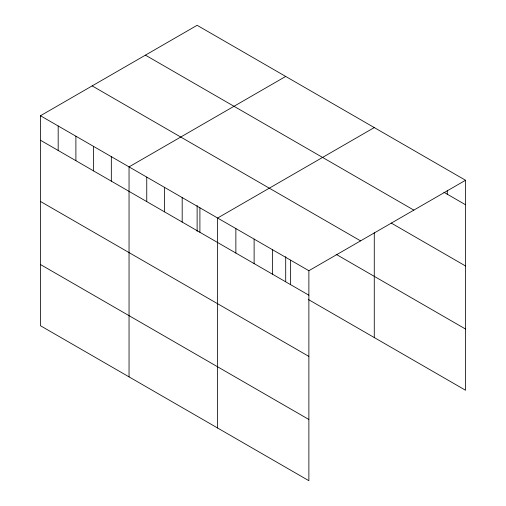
<?xml version="1.0" encoding="UTF-8"?>
<svg xmlns="http://www.w3.org/2000/svg" width="506" height="506" viewBox="0 0 506 506"><rect width="100%" height="100%" fill="white"/><g stroke="black" fill="none" stroke-linecap="round" stroke-linejoin="round"><path stroke-width="0.76" d="M40.461 115.747L308.875 270.71L308.875 480.7L40.461 325.731L40.461 115.747L197.125 25.3L465.539 180.269L465.539 390.252L308.186 299.407M285.7 76.438L129.043 166.885L129.043 376.875M374.276 127.575L217.618 218.023L217.618 428.013M308.875 270.71L465.539 180.269M443.901 192.267L465.539 204.759M145.424 55.148L413.838 210.116M391.176 223.038L465.539 265.973M92.162 85.9L360.576 240.869M336.117 254.322L465.539 329.039M40.461 140.238L308.875 295.2M40.461 201.451L308.875 356.414M40.461 264.518L308.875 419.487M447.285 190.269L447.285 194.222M374.276 232.747L374.276 337.565M290.627 260.173L290.627 284.663M285.7 256.605L285.7 281.715M272.373 249.635L272.373 274.125M254.12 239.098L254.12 263.588M235.866 228.56L235.866 253.051M199.902 207.795L199.902 232.286M197.125 205.468L197.125 231.362M182.185 197.568L182.185 222.058M164.469 187.34L164.469 211.831M146.753 177.113L146.753 201.603M111.326 156.658L111.326 181.148M93.61 146.43L93.61 170.92M75.894 136.203L75.894 160.693M58.177 125.975L58.177 150.465"/></g></svg>
